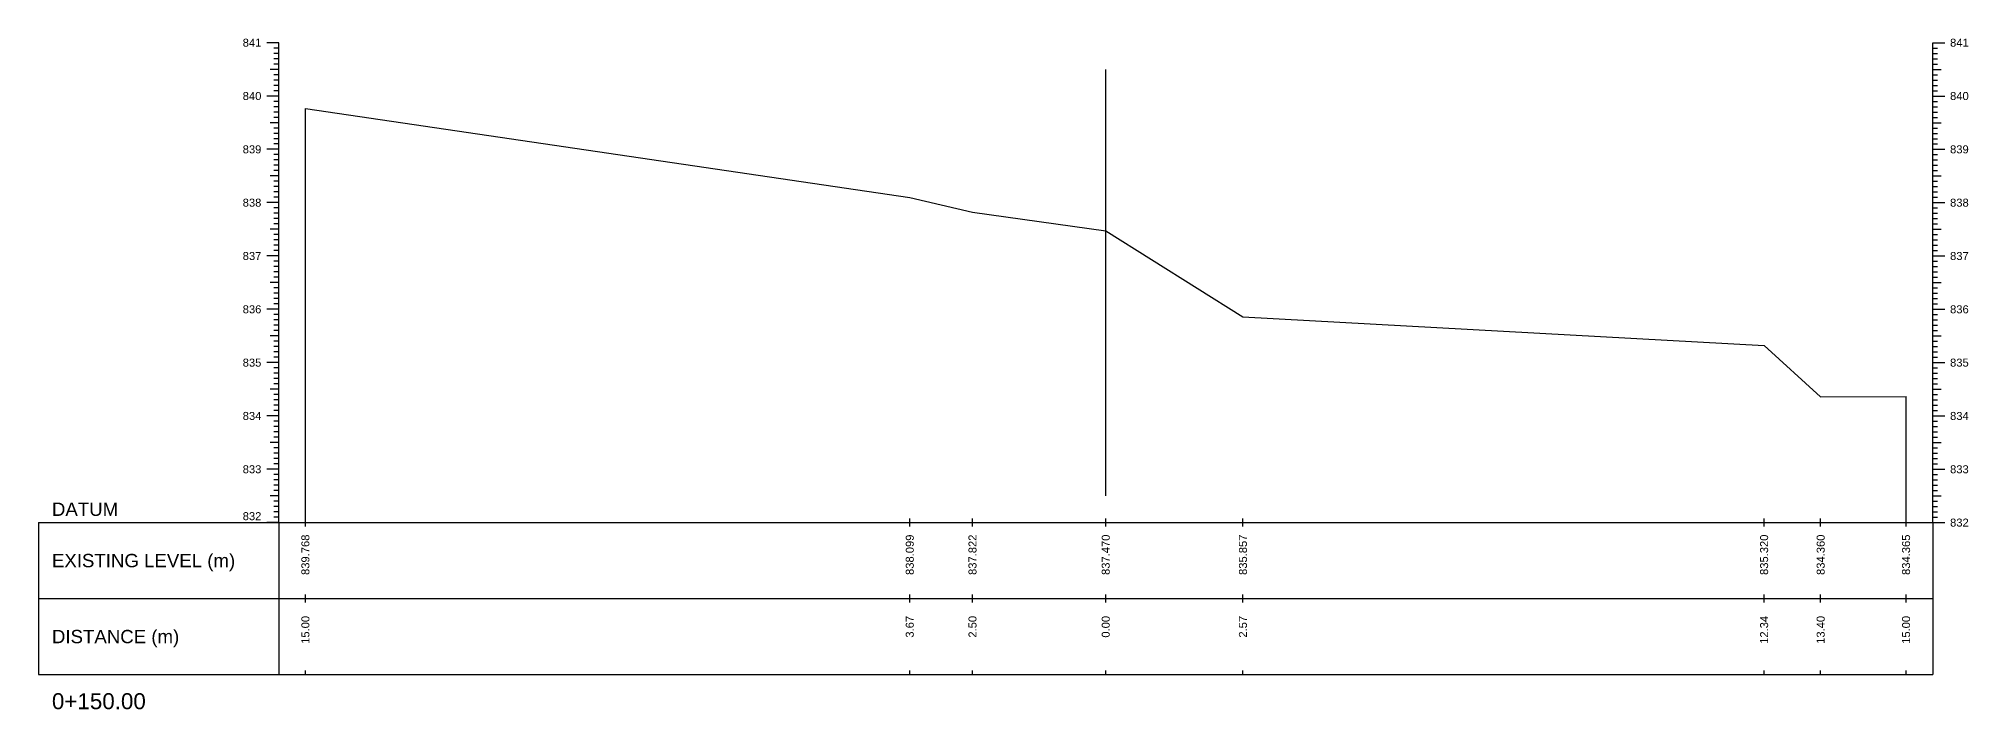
# Model space of a CAD drawing. Header units: millimetres. Extents: x 2757 to 35141, y 547 to 28513.
# Drawn here: x 28507.6 to 28869.3, y 28387.3 to 28513.2 of the extents above; entities that cross this region are included whole.
import ezdxf
from ezdxf.enums import TextEntityAlignment as Align

# ---------------------------------------------------------------- set-up
doc = ezdxf.new("R2010")
doc.units = ezdxf.units.MM
for name, color, linetype in [('CL', 4, 'Continuous'), ('CS_Drawing', 7, 'Continuous'), ('GL', 3, 'Continuous')]:
    doc.layers.add(name, color=color, linetype=linetype)
doc.styles.get("Standard").update_dxf_attribs({"font": 'arial.ttf'})

msp = doc.modelspace()

# ---------------------------------------------------------------- linework, layer by layer
at = {"layer": 'CL', "ltscale": 10}
msp.add_line((28707.6181, 28427.37839), (28707.6181, 28507.37839), dxfattribs=at)
at = {"layer": 'CS_Drawing'}
for p, q in [((28552.6181, 28512.37839), (28550.3681, 28512.37839)), ((28552.6181, 28512.37839), (28551.0431, 28512.37839)), ((28552.6181, 28512.37839), (28551.7181, 28512.37839)), ((28552.6181, 28422.37839), (28552.6181, 28512.37839)), ((28862.6181, 28512.37839), (28864.8681, 28512.37839)), ((28862.6181, 28512.37839), (28864.1931, 28512.37839)), ((28862.6181, 28512.37839), (28863.5181, 28512.37839)), ((28862.6181, 28422.37839), (28862.6181, 28512.37839)), ((28552.6181, 28511.37839), (28551.7181, 28511.37839)), ((28552.6181, 28510.37839), (28551.7181, 28510.37839)), ((28552.6181, 28509.37839), (28551.7181, 28509.37839)), ((28552.6181, 28508.37839), (28551.7181, 28508.37839)), ((28862.6181, 28511.37839), (28863.5181, 28511.37839)), ((28862.6181, 28510.37839), (28863.5181, 28510.37839)), ((28862.6181, 28509.37839), (28863.5181, 28509.37839)), ((28862.6181, 28508.37839), (28863.5181, 28508.37839)), ((28552.6181, 28507.37839), (28551.0431, 28507.37839)), ((28552.6181, 28507.37839), (28551.7181, 28507.37839)), ((28552.6181, 28506.37839), (28551.7181, 28506.37839)), ((28552.6181, 28505.37839), (28551.7181, 28505.37839)), ((28552.6181, 28504.37839), (28551.7181, 28504.37839)), ((28862.6181, 28507.37839), (28864.1931, 28507.37839)), ((28862.6181, 28507.37839), (28863.5181, 28507.37839)), ((28862.6181, 28506.37839), (28863.5181, 28506.37839)), ((28862.6181, 28505.37839), (28863.5181, 28505.37839)), ((28862.6181, 28504.37839), (28863.5181, 28504.37839)), ((28552.6181, 28502.37839), (28550.3681, 28502.37839)), ((28552.6181, 28502.37839), (28551.0431, 28502.37839)), ((28552.6181, 28503.37839), (28551.7181, 28503.37839)), ((28552.6181, 28502.37839), (28551.7181, 28502.37839)), ((28552.6181, 28501.37839), (28551.7181, 28501.37839)), ((28862.6181, 28503.37839), (28863.5181, 28503.37839)), ((28862.6181, 28502.37839), (28864.8681, 28502.37839)), ((28862.6181, 28502.37839), (28864.1931, 28502.37839)), ((28862.6181, 28502.37839), (28863.5181, 28502.37839)), ((28862.6181, 28501.37839), (28863.5181, 28501.37839)), ((28552.6181, 28497.37839), (28551.0431, 28497.37839)), ((28552.6181, 28500.37839), (28551.7181, 28500.37839)), ((28552.6181, 28499.37839), (28551.7181, 28499.37839)), ((28552.6181, 28498.37839), (28551.7181, 28498.37839)), ((28552.6181, 28497.37839), (28551.7181, 28497.37839)), ((28557.6181, 28422.37839), (28557.6181, 28500.05839)), ((28862.6181, 28500.37839), (28863.5181, 28500.37839)), ((28862.6181, 28499.37839), (28863.5181, 28499.37839)), ((28862.6181, 28498.37839), (28863.5181, 28498.37839)), ((28862.6181, 28497.37839), (28864.1931, 28497.37839)), ((28862.6181, 28497.37839), (28863.5181, 28497.37839)), ((28552.6181, 28496.37839), (28551.7181, 28496.37839)), ((28552.6181, 28495.37839), (28551.7181, 28495.37839)), ((28552.6181, 28494.37839), (28551.7181, 28494.37839)), ((28862.6181, 28496.37839), (28863.5181, 28496.37839)), ((28862.6181, 28495.37839), (28863.5181, 28495.37839)), ((28862.6181, 28494.37839), (28863.5181, 28494.37839)), ((28552.6181, 28492.37839), (28550.3681, 28492.37839)), ((28552.6181, 28492.37839), (28551.0431, 28492.37839)), ((28552.6181, 28493.37839), (28551.7181, 28493.37839)), ((28552.6181, 28492.37839), (28551.7181, 28492.37839)), ((28552.6181, 28491.37839), (28551.7181, 28491.37839)), ((28552.6181, 28490.37839), (28551.7181, 28490.37839)), ((28862.6181, 28493.37839), (28863.5181, 28493.37839)), ((28862.6181, 28492.37839), (28864.8681, 28492.37839)), ((28862.6181, 28492.37839), (28864.1931, 28492.37839)), ((28862.6181, 28492.37839), (28863.5181, 28492.37839)), ((28862.6181, 28491.37839), (28863.5181, 28491.37839)), ((28862.6181, 28490.37839), (28863.5181, 28490.37839)), ((28552.6181, 28487.37839), (28551.0431, 28487.37839)), ((28552.6181, 28489.37839), (28551.7181, 28489.37839)), ((28552.6181, 28488.37839), (28551.7181, 28488.37839)), ((28552.6181, 28487.37839), (28551.7181, 28487.37839)), ((28552.6181, 28486.37839), (28551.7181, 28486.37839)), ((28862.6181, 28489.37839), (28863.5181, 28489.37839)), ((28862.6181, 28488.37839), (28863.5181, 28488.37839)), ((28862.6181, 28487.37839), (28864.1931, 28487.37839)), ((28862.6181, 28487.37839), (28863.5181, 28487.37839)), ((28862.6181, 28486.37839), (28863.5181, 28486.37839)), ((28552.6181, 28485.37839), (28551.7181, 28485.37839)), ((28552.6181, 28484.37839), (28551.7181, 28484.37839)), ((28552.6181, 28483.37839), (28551.7181, 28483.37839)), ((28862.6181, 28485.37839), (28863.5181, 28485.37839)), ((28862.6181, 28484.37839), (28863.5181, 28484.37839)), ((28862.6181, 28483.37839), (28863.5181, 28483.37839)), ((28552.6181, 28482.37839), (28550.3681, 28482.37839)), ((28552.6181, 28482.37839), (28551.0431, 28482.37839)), ((28552.6181, 28482.37839), (28551.7181, 28482.37839)), ((28552.6181, 28481.37839), (28551.7181, 28481.37839)), ((28552.6181, 28480.37839), (28551.7181, 28480.37839)), ((28552.6181, 28479.37839), (28551.7181, 28479.37839)), ((28862.6181, 28482.37839), (28864.8681, 28482.37839)), ((28862.6181, 28482.37839), (28864.1931, 28482.37839)), ((28862.6181, 28482.37839), (28863.5181, 28482.37839)), ((28862.6181, 28481.37839), (28863.5181, 28481.37839)), ((28862.6181, 28480.37839), (28863.5181, 28480.37839)), ((28862.6181, 28479.37839), (28863.5181, 28479.37839)), ((28552.6181, 28477.37839), (28551.0431, 28477.37839)), ((28552.6181, 28478.37839), (28551.7181, 28478.37839)), ((28552.6181, 28477.37839), (28551.7181, 28477.37839)), ((28552.6181, 28476.37839), (28551.7181, 28476.37839)), ((28862.6181, 28478.37839), (28863.5181, 28478.37839)), ((28862.6181, 28477.37839), (28864.1931, 28477.37839)), ((28862.6181, 28477.37839), (28863.5181, 28477.37839)), ((28862.6181, 28476.37839), (28863.5181, 28476.37839)), ((28552.6181, 28472.37839), (28550.3681, 28472.37839)), ((28552.6181, 28472.37839), (28551.0431, 28472.37839)), ((28552.6181, 28475.37839), (28551.7181, 28475.37839)), ((28552.6181, 28474.37839), (28551.7181, 28474.37839)), ((28552.6181, 28473.37839), (28551.7181, 28473.37839)), ((28552.6181, 28472.37839), (28551.7181, 28472.37839)), ((28862.6181, 28475.37839), (28863.5181, 28475.37839)), ((28862.6181, 28474.37839), (28863.5181, 28474.37839)), ((28862.6181, 28473.37839), (28863.5181, 28473.37839)), ((28862.6181, 28472.37839), (28864.8681, 28472.37839)), ((28862.6181, 28472.37839), (28864.1931, 28472.37839)), ((28862.6181, 28472.37839), (28863.5181, 28472.37839)), ((28552.6181, 28471.37839), (28551.7181, 28471.37839)), ((28552.6181, 28470.37839), (28551.7181, 28470.37839)), ((28552.6181, 28469.37839), (28551.7181, 28469.37839)), ((28552.6181, 28468.37839), (28551.7181, 28468.37839)), ((28862.6181, 28471.37839), (28863.5181, 28471.37839)), ((28862.6181, 28470.37839), (28863.5181, 28470.37839)), ((28862.6181, 28469.37839), (28863.5181, 28469.37839)), ((28862.6181, 28468.37839), (28863.5181, 28468.37839)), ((28552.6181, 28467.37839), (28551.0431, 28467.37839)), ((28552.6181, 28467.37839), (28551.7181, 28467.37839)), ((28552.6181, 28466.37839), (28551.7181, 28466.37839)), ((28552.6181, 28465.37839), (28551.7181, 28465.37839)), ((28862.6181, 28467.37839), (28864.1931, 28467.37839)), ((28862.6181, 28467.37839), (28863.5181, 28467.37839)), ((28862.6181, 28466.37839), (28863.5181, 28466.37839)), ((28862.6181, 28465.37839), (28863.5181, 28465.37839)), ((28552.6181, 28462.37839), (28550.3681, 28462.37839)), ((28552.6181, 28462.37839), (28551.0431, 28462.37839)), ((28552.6181, 28464.37839), (28551.7181, 28464.37839)), ((28552.6181, 28463.37839), (28551.7181, 28463.37839)), ((28552.6181, 28462.37839), (28551.7181, 28462.37839)), ((28552.6181, 28461.37839), (28551.7181, 28461.37839)), ((28862.6181, 28464.37839), (28863.5181, 28464.37839)), ((28862.6181, 28463.37839), (28863.5181, 28463.37839)), ((28862.6181, 28462.37839), (28864.8681, 28462.37839)), ((28862.6181, 28462.37839), (28864.1931, 28462.37839)), ((28862.6181, 28462.37839), (28863.5181, 28462.37839)), ((28862.6181, 28461.37839), (28863.5181, 28461.37839)), ((28552.6181, 28457.37839), (28551.0431, 28457.37839)), ((28552.6181, 28460.37839), (28551.7181, 28460.37839)), ((28552.6181, 28459.37839), (28551.7181, 28459.37839)), ((28552.6181, 28458.37839), (28551.7181, 28458.37839)), ((28552.6181, 28457.37839), (28551.7181, 28457.37839)), ((28862.6181, 28460.37839), (28863.5181, 28460.37839)), ((28862.6181, 28459.37839), (28863.5181, 28459.37839)), ((28862.6181, 28458.37839), (28863.5181, 28458.37839)), ((28862.6181, 28457.37839), (28864.1931, 28457.37839)), ((28862.6181, 28457.37839), (28863.5181, 28457.37839)), ((28552.6181, 28456.37839), (28551.7181, 28456.37839)), ((28552.6181, 28455.37839), (28551.7181, 28455.37839)), ((28552.6181, 28454.37839), (28551.7181, 28454.37839)), ((28862.6181, 28456.37839), (28863.5181, 28456.37839)), ((28862.6181, 28455.37839), (28863.5181, 28455.37839)), ((28862.6181, 28454.37839), (28863.5181, 28454.37839)), ((28552.6181, 28452.37839), (28550.3681, 28452.37839)), ((28552.6181, 28452.37839), (28551.0431, 28452.37839)), ((28552.6181, 28453.37839), (28551.7181, 28453.37839)), ((28552.6181, 28452.37839), (28551.7181, 28452.37839)), ((28552.6181, 28451.37839), (28551.7181, 28451.37839)), ((28552.6181, 28450.37839), (28551.7181, 28450.37839)), ((28862.6181, 28453.37839), (28863.5181, 28453.37839)), ((28862.6181, 28452.37839), (28864.8681, 28452.37839)), ((28862.6181, 28452.37839), (28864.1931, 28452.37839)), ((28862.6181, 28452.37839), (28863.5181, 28452.37839)), ((28862.6181, 28451.37839), (28863.5181, 28451.37839)), ((28862.6181, 28450.37839), (28863.5181, 28450.37839)), ((28552.6181, 28447.37839), (28551.0431, 28447.37839)), ((28552.6181, 28449.37839), (28551.7181, 28449.37839)), ((28552.6181, 28448.37839), (28551.7181, 28448.37839)), ((28552.6181, 28447.37839), (28551.7181, 28447.37839)), ((28862.6181, 28449.37839), (28863.5181, 28449.37839)), ((28862.6181, 28448.37839), (28863.5181, 28448.37839)), ((28862.6181, 28447.37839), (28864.1931, 28447.37839)), ((28862.6181, 28447.37839), (28863.5181, 28447.37839)), ((28552.6181, 28446.37839), (28551.7181, 28446.37839)), ((28552.6181, 28445.37839), (28551.7181, 28445.37839)), ((28552.6181, 28444.37839), (28551.7181, 28444.37839)), ((28552.6181, 28443.37839), (28551.7181, 28443.37839)), ((28857.6181, 28422.37839), (28857.6181, 28446.02839)), ((28862.6181, 28446.37839), (28863.5181, 28446.37839)), ((28862.6181, 28445.37839), (28863.5181, 28445.37839)), ((28862.6181, 28444.37839), (28863.5181, 28444.37839)), ((28862.6181, 28443.37839), (28863.5181, 28443.37839)), ((28552.6181, 28442.37839), (28550.3681, 28442.37839)), ((28552.6181, 28442.37839), (28551.0431, 28442.37839)), ((28552.6181, 28442.37839), (28551.7181, 28442.37839)), ((28552.6181, 28441.37839), (28551.7181, 28441.37839)), ((28552.6181, 28440.37839), (28551.7181, 28440.37839)), ((28552.6181, 28439.37839), (28551.7181, 28439.37839)), ((28862.6181, 28442.37839), (28864.8681, 28442.37839)), ((28862.6181, 28442.37839), (28864.1931, 28442.37839)), ((28862.6181, 28442.37839), (28863.5181, 28442.37839)), ((28862.6181, 28441.37839), (28863.5181, 28441.37839)), ((28862.6181, 28440.37839), (28863.5181, 28440.37839)), ((28862.6181, 28439.37839), (28863.5181, 28439.37839)), ((28552.6181, 28437.37839), (28551.0431, 28437.37839)), ((28552.6181, 28438.37839), (28551.7181, 28438.37839)), ((28552.6181, 28437.37839), (28551.7181, 28437.37839)), ((28552.6181, 28436.37839), (28551.7181, 28436.37839)), ((28862.6181, 28438.37839), (28863.5181, 28438.37839)), ((28862.6181, 28437.37839), (28864.1931, 28437.37839)), ((28862.6181, 28437.37839), (28863.5181, 28437.37839)), ((28862.6181, 28436.37839), (28863.5181, 28436.37839)), ((28552.6181, 28432.37839), (28550.3681, 28432.37839)), ((28552.6181, 28432.37839), (28551.0431, 28432.37839)), ((28552.6181, 28435.37839), (28551.7181, 28435.37839)), ((28552.6181, 28434.37839), (28551.7181, 28434.37839)), ((28552.6181, 28433.37839), (28551.7181, 28433.37839)), ((28552.6181, 28432.37839), (28551.7181, 28432.37839)), ((28862.6181, 28435.37839), (28863.5181, 28435.37839)), ((28862.6181, 28434.37839), (28863.5181, 28434.37839)), ((28862.6181, 28433.37839), (28863.5181, 28433.37839)), ((28862.6181, 28432.37839), (28864.8681, 28432.37839)), ((28862.6181, 28432.37839), (28864.1931, 28432.37839)), ((28862.6181, 28432.37839), (28863.5181, 28432.37839)), ((28552.6181, 28431.37839), (28551.7181, 28431.37839)), ((28552.6181, 28430.37839), (28551.7181, 28430.37839)), ((28552.6181, 28429.37839), (28551.7181, 28429.37839)), ((28862.6181, 28431.37839), (28863.5181, 28431.37839)), ((28862.6181, 28430.37839), (28863.5181, 28430.37839)), ((28862.6181, 28429.37839), (28863.5181, 28429.37839)), ((28552.6181, 28427.37839), (28551.0431, 28427.37839)), ((28552.6181, 28428.37839), (28551.7181, 28428.37839)), ((28552.6181, 28427.37839), (28551.7181, 28427.37839)), ((28552.6181, 28426.37839), (28551.7181, 28426.37839)), ((28552.6181, 28425.37839), (28551.7181, 28425.37839)), ((28862.6181, 28428.37839), (28863.5181, 28428.37839)), ((28862.6181, 28427.37839), (28864.1931, 28427.37839)), ((28862.6181, 28427.37839), (28863.5181, 28427.37839)), ((28862.6181, 28426.37839), (28863.5181, 28426.37839)), ((28862.6181, 28425.37839), (28863.5181, 28425.37839)), ((28507.6181, 28422.37839), (28552.6181, 28422.37839)), ((28507.6181, 28422.37839), (28507.6181, 28393.87839)), ((28552.6181, 28422.37839), (28550.3681, 28422.37839)), ((28552.6181, 28422.37839), (28551.0431, 28422.37839)), ((28552.6181, 28424.37839), (28551.7181, 28424.37839)), ((28552.6181, 28423.37839), (28551.7181, 28423.37839)), ((28552.6181, 28422.37839), (28551.7181, 28422.37839)), ((28552.6181, 28422.37839), (28862.6181, 28422.37839)), ((28552.6181, 28422.37839), (28552.6181, 28393.87839)), ((28557.6181, 28421.62839), (28557.6181, 28423.12839)), ((28670.89024, 28421.62839), (28670.89024, 28423.12839)), ((28682.64938, 28421.62839), (28682.64938, 28423.12839)), ((28707.6181, 28421.62839), (28707.6181, 28423.12839)), ((28733.33827, 28421.62839), (28733.33827, 28423.12839)), ((28831.01274, 28421.62839), (28831.01274, 28423.12839)), ((28841.61363, 28421.62839), (28841.61363, 28423.12839)), ((28857.6181, 28421.62839), (28857.6181, 28423.12839)), ((28862.6181, 28424.37839), (28863.5181, 28424.37839)), ((28862.6181, 28423.37839), (28863.5181, 28423.37839)), ((28862.6181, 28422.37839), (28864.8681, 28422.37839)), ((28862.6181, 28422.37839), (28864.1931, 28422.37839)), ((28862.6181, 28422.37839), (28863.5181, 28422.37839)), ((28862.6181, 28422.37839), (28862.6181, 28393.87839)), ((28507.6181, 28408.12839), (28552.6181, 28408.12839)), ((28552.6181, 28408.12839), (28862.6181, 28408.12839)), ((28552.6181, 28408.12839), (28862.6181, 28408.12839)), ((28557.6181, 28407.37839), (28557.6181, 28408.87839)), ((28670.89024, 28407.37839), (28670.89024, 28408.87839)), ((28682.64938, 28407.37839), (28682.64938, 28408.87839)), ((28707.6181, 28407.37839), (28707.6181, 28408.87839)), ((28733.33827, 28407.37839), (28733.33827, 28408.87839)), ((28831.01274, 28407.37839), (28831.01274, 28408.87839)), ((28841.61363, 28407.37839), (28841.61363, 28408.87839)), ((28857.6181, 28407.37839), (28857.6181, 28408.87839)), ((28507.6181, 28393.87839), (28552.6181, 28393.87839)), ((28552.6181, 28393.87839), (28862.6181, 28393.87839)), ((28557.6181, 28393.87839), (28557.6181, 28394.62839)), ((28670.89024, 28393.87839), (28670.89024, 28394.62839)), ((28682.64938, 28393.87839), (28682.64938, 28394.62839)), ((28707.6181, 28393.87839), (28707.6181, 28394.62839)), ((28733.33827, 28393.87839), (28733.33827, 28394.62839)), ((28831.01274, 28393.87839), (28831.01274, 28394.62839)), ((28841.61363, 28393.87839), (28841.61363, 28394.62839)), ((28857.6181, 28393.87839), (28857.6181, 28394.62839))]:
    msp.add_line(p, q, dxfattribs=at)
at = {"layer": 'GL'}
msp.add_lwpolyline([(28557.6181, 28500.05839), (28670.89024, 28483.36839), (28682.64938, 28480.59839), (28707.6181, 28477.07839), (28733.33827, 28460.94839), (28831.01274, 28455.57839), (28841.61363, 28445.97839), (28857.6181, 28446.02839)], dxfattribs=at)

# ---------------------------------------------------------------- texts
at = {"layer": 'CS_Drawing'}
for s, p in [('841', (28549.3681, 28512.37839)), ('840', (28549.3681, 28502.37839)), ('839', (28549.3681, 28492.37839)), ('838', (28549.3681, 28482.37839)), ('837', (28549.3681, 28472.37839)), ('836', (28549.3681, 28462.37839)), ('835', (28549.3681, 28452.37839)), ('834', (28549.3681, 28442.37839)), ('833', (28549.3681, 28432.37839))]:
    msp.add_text(s, height=1.5, dxfattribs=at).set_placement(p, align=Align.MIDDLE_RIGHT)
for s, height, p in [('841', 1.5, (28865.8681, 28512.37839)), ('840', 1.5, (28865.8681, 28502.37839)), ('839', 1.5, (28865.8681, 28492.37839)), ('838', 1.5, (28865.8681, 28482.37839)), ('837', 1.5, (28865.8681, 28472.37839)), ('836', 1.5, (28865.8681, 28462.37839)), ('835', 1.5, (28865.8681, 28452.37839)), ('834', 1.5, (28865.8681, 28442.37839)), ('833', 1.5, (28865.8681, 28432.37839)), ('DATUM', 2.5, (28510.1181, 28424.87839)), ('832', 1.5, (28865.8681, 28422.37839)), ('832', 1.5, (28865.8681, 28422.37839)), ('EXISTING LEVEL (m)', 2.5, (28510.1181, 28415.25339)), ('DISTANCE (m)', 2.5, (28510.1181, 28401.00339)), ('0+150.00', 3, (28510.1181, 28388.87839))]:
    msp.add_text(s, height=height, dxfattribs=at).set_placement(p, align=Align.MIDDLE_LEFT)
msp.add_text('832', height=1.5, dxfattribs=at).set_placement((28549.3681, 28422.82839), align=Align.RIGHT)
for s, p in [('839.768', (28557.6181, 28420.12839)), ('838.099', (28670.89024, 28420.12839)), ('837.822', (28682.64938, 28420.12839)), ('837.470', (28707.6181, 28420.12839)), ('835.857', (28733.33827, 28420.12839)), ('835.320', (28831.01274, 28420.12839)), ('834.360', (28841.61363, 28420.12839)), ('834.365', (28857.6181, 28420.12839)), ('15.00', (28557.6181, 28404.87839)), ('3.67', (28670.89024, 28404.87839)), ('2.50', (28682.64938, 28404.87839)), ('0.00', (28707.6181, 28404.87839)), ('2.57', (28733.33827, 28404.87839)), ('12.34', (28831.01274, 28404.87839)), ('13.40', (28841.61363, 28404.87839)), ('15.00', (28857.6181, 28404.87839))]:
    msp.add_text(s, height=1.5, rotation=90, dxfattribs=at).set_placement(p, align=Align.MIDDLE_RIGHT)

doc.saveas('drawing.dxf')
